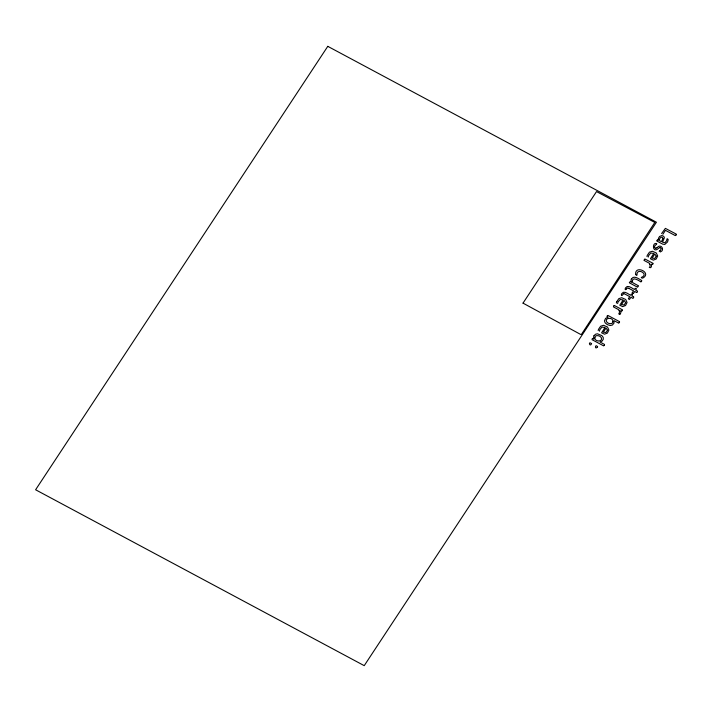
<?xml version="1.0" encoding="UTF-8"?>
<svg xmlns="http://www.w3.org/2000/svg" width="712" height="712" viewBox="0 0 712 712"><rect width="100%" height="100%" fill="white"/><g stroke="black" fill="none" stroke-linecap="round" stroke-linejoin="round"><path stroke-width="1.07" d="M637.062 275.117L637.009 274.262A4.486 4.085 -21.5 0 1 637.071 273.399C637.81 270.088 642.295 271.308 643.701 273.435A2.323 2.118 -21.5 0 1 643.888 275.526A3.444 3.133 -21.5 0 1 642.224 276.995L641.343 277.413M621.327 294.812L621.621 293.931A3.863 3.516 -21.5 0 1 621.852 293.531C623.89 289.971 628.776 294.537 630.645 295.222L631.428 294.092L632.318 294.35M625.127 289.036L625.43 288.155A3.863 3.516 -21.5 0 1 625.661 287.755C627.699 284.195 632.585 288.76 634.454 289.446L635.229 288.315L636.119 288.574M666.939 238.921L666.815 239.81A6.479 5.892 -21.5 0 1 666.592 240.754L664.946 242.774L662.507 242.151L664.394 237.781L663.735 236.331L661.946 235.521L659.534 236.5L658.458 238.315L658.493 240.255L657.701 239.837M622.617 295.035L622.688 294.804A1.816 1.655 -21.5 0 1 622.893 294.412A1.175 1.077 -21.5 0 1 623.854 293.753M626.427 289.259L626.498 289.019A1.816 1.655 -21.5 0 1 626.693 288.636M648.258 257.103L648.436 256.275A6.711 6.105 -21.5 0 1 648.677 255.51L650.759 253.036L653.785 253.454L650.394 258.75L653.296 260.129L656.161 259.043L657.701 255.991L656.304 252.983L652.352 251.247L649.442 252.164L647.333 255.27A5.856 5.331 -21.5 0 0 647.03 256.338A0.961 0.881 -21.5 0 0 646.994 256.605M617.633 303.597L617.811 302.751A6.711 6.105 -21.5 0 1 618.052 301.986L620.134 299.512L623.169 299.93L619.769 305.226L622.671 306.605L625.545 305.528L627.076 302.475L625.679 299.458L621.727 297.723L618.817 298.639L616.708 301.746M599.451 331.187L599.646 330.323A6.711 6.105 -21.5 0 1 599.887 329.558L601.969 327.084L604.995 327.502L601.596 332.824L604.497 334.177L607.372 333.1L608.902 330.048L607.505 327.031L603.553 325.295L600.643 326.212L598.561 329.264A5.856 5.331 -21.5 0 0 598.231 330.386A0.961 0.881 -21.5 0 0 598.205 330.653M641.761 280.92L641.218 281.738M638.317 286.171L637.818 286.909M628.411 298.613L629.719 296.628L625.261 294.243A3.409 3.106 -21.5 0 0 623.863 293.762M632.22 292.828L633.529 290.852L629.07 288.458M622.422 310.307L622.021 310.895M653.064 263.796L652.646 264.419M633.547 297.625L633.182 298.123M637.391 291.795L637.009 292.32M619.422 322.385L619.031 322.919M661.599 233.563L665.382 228.374L676.284 234.115M662.881 234.248L665.453 230.332L675.305 235.601M629.622 299.218L630.912 297.269L632.763 298.257M632.514 294.821L631.838 295.863L633.689 296.851M633.431 293.433L634.721 291.484L636.572 292.481M636.323 289.045L635.638 290.087L637.489 291.075M631.58 278.775C633.983 274.832 639.421 279.335 641.708 280.492M594.191 335.521L595.561 334.222L597.43 333.786L601.907 335.646L603.197 337.355L603.269 339.259L602.103 341.084L600.02 342.036L604.515 344.448M613.797 305.938L613.602 306.231A0.917 0.837 -21.5 0 0 613.459 306.534M650.688 267.436L650.759 267.365A2.982 2.714 -21.5 0 0 650.999 267.098C652.459 266.048 650.038 263.209 652.183 264.588M620.045 313.93L620.134 313.841A2.982 2.714 -21.5 0 0 620.375 313.583C621.843 312.506 619.387 309.578 621.558 311.064M620.063 313.912L620.081 313.894A1.032 0.935 -21.5 0 1 619.867 314.188M657.132 247.589C661.074 242.97 664.99 250.259 660.638 251.781A1.086 0.988 -21.5 0 1 660.291 251.968M659.187 251.247L659.356 251.149A3.48 3.168 -21.5 0 0 659.704 250.944L659.766 250.909M656.633 244.394C655.298 244.759 652.94 247.705 655.779 248.239M642.678 278.161C652.601 272.785 634.615 264.312 635.629 274.556M660.006 247.634L661.306 248.63L660.318 250.49A5.046 4.592 -21.5 0 1 659.766 250.909M636.537 275.241L636.074 275.01M632.87 293.504L632.203 292.97M629.061 299.28L628.393 298.746M625.759 289.704L625.243 289.366M621.985 295.498L621.46 295.168M667.616 238.858L668.212 239.65L667.544 241.955L664.768 244.465L662.712 244.136L656.909 241.057M649.825 267.632L649.264 267.329M619.217 314.117L618.594 313.778M641.877 278.072L641.307 277.618M645.054 259.052L653.02 263.315M644.138 260.458L649.371 263.262L649.807 264.188M640.782 281.89C639.198 280.67 632.559 276.389 632.345 281A7.645 6.96 -21.5 0 0 632.737 282.7L638.281 285.69M630.227 281.56L631.277 282.13M629.39 282.833L637.356 287.096M614.438 305.528L622.395 309.791M613.513 306.934L618.746 309.738L619.182 310.663M607.906 315.434L619.529 321.655M607.096 316.68L608.084 317.214L605.565 318.389L604.443 320.934L605.138 322.848L607.238 324.574L610.086 325.526L612.365 325.064L613.993 323.15L614.02 320.667L618.603 323.061M592.793 338.387L593.861 338.957M591.966 339.624L603.589 345.845M656.829 243.7C651.898 241.466 652.299 254.202 658.582 248.301A3.329 3.026 -21.5 0 1 659.988 247.58M592.197 338.841A0.988 0.899 -21.5 0 1 592.331 338.574M593.933 338.93A5.002 4.548 -21.5 0 1 594.022 335.468M604.559 344.866A1.139 1.032 -21.5 0 1 604.31 345.187M604.212 345.311A1.113 1.015 -21.5 0 1 603.999 345.694M607.078 316.199A0.97 0.881 -21.5 0 1 607.247 315.995L607.274 315.843A0.961 0.872 -21.5 0 1 607.452 315.612M619.591 322.064A0.943 0.854 -21.5 0 1 619.396 322.313M619.129 310.699A2.483 2.261 -21.5 0 1 619.217 312.942M613.869 305.955A0.926 0.845 -21.5 0 1 614.029 305.671M616.37 303.081A0.961 0.881 -21.5 0 1 616.405 302.814A5.856 5.331 -21.5 0 1 616.717 301.746M633.733 297.26A0.908 0.819 -21.5 0 1 633.547 297.5M637.543 291.475A0.908 0.819 -21.5 0 1 637.347 291.724M629.043 288.493A3.409 3.106 -21.5 0 0 627.673 287.986A1.175 1.077 -21.5 0 0 626.72 288.645M629.364 282.379A0.926 0.845 -21.5 0 1 629.542 282.166M631.375 282.085A4.788 4.352 -21.5 0 1 631.428 278.73M649.753 264.223A2.483 2.261 -21.5 0 1 649.842 266.466M644.084 260.058A0.917 0.837 -21.5 0 1 644.28 259.809L644.422 259.462A0.926 0.845 -21.5 0 1 644.645 259.195M650.75 267.507A1.032 0.935 -21.5 0 1 650.492 267.712M657.105 247.562A3.213 2.928 -21.5 0 1 655.788 248.274M656.909 240.683A1.148 1.041 -21.5 0 1 657.416 239.971M676.338 234.515A1.264 1.148 -21.5 0 1 676.044 234.898M675.955 235.04A1.255 1.139 -21.5 0 1 675.706 235.467M612.916 321.619C613.281 324.272 608.351 324.387 606.749 321.975C603.909 317.525 613.575 316.885 612.916 321.619M594.858 337.533C594.164 342.08 603.447 342.143 601.257 337.568C599.833 335.219 594.84 334.667 594.858 337.488M523.017 303.134L580.565 334.4L581.464 334.355L654.817 222.438L596.523 191.581L523.017 303.134M607.496 330.235L606.019 332.477L603.295 332.175L606.019 328.054L607.496 330.235M625.661 302.662L624.184 304.905L621.469 304.603L624.184 300.482L625.661 302.662M656.286 256.187L654.809 258.429L652.094 258.127L654.809 253.997L656.286 256.187M663.006 238.511L661.484 241.599C656.571 241.065 661.76 234.319 663.006 238.511M597.617 346.833C595.152 342.97 594.342 350.598 597.617 346.904M591.565 343.593C590.061 347.954 587.596 340.461 591.565 343.593M327.778 46.342L35.6 489.767L364.224 665.658L656.411 222.233L327.778 46.342"/></g></svg>
